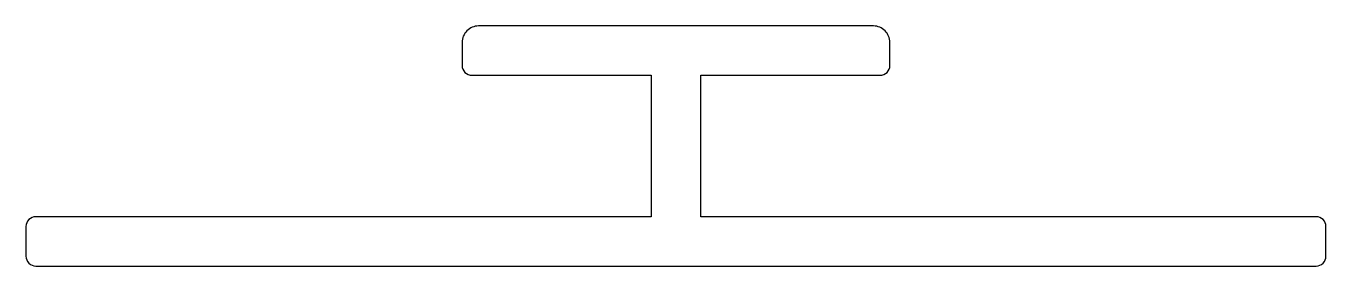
# Model space of a CAD drawing. Extents: x 137.4 to 176.9, y 215.6 to 222.9.
import ezdxf

# ---------------------------------------------------------------- set-up
doc = ezdxf.new("R2010")
doc.units = 0
doc.header["$LTSCALE"] = 15
doc.layers.add('KALIN_CIZGI', color=7, linetype='CONTINUOUS')

msp = doc.modelspace()

# ---------------------------------------------------------------- linework, layer by layer
at = {"layer": 'KALIN_CIZGI', "ltscale": 0.2}
msp.add_lwpolyline([(156.388, 221.398), (156.388, 217.098), (137.688, 217.098, 0.414214), (137.388, 216.798), (137.388, 215.898, 0.414214), (137.688, 215.598), (176.588, 215.598, 0.414214), (176.888, 215.898), (176.888, 216.798, 0.414214), (176.588, 217.098), (157.888, 217.098), (157.888, 221.398), (163.338, 221.398, 0.414214), (163.638, 221.698), (163.638, 222.398, 0.414214), (163.138, 222.898), (151.138, 222.898, 0.414214), (150.638, 222.398), (150.638, 221.698, 0.414214), (150.938, 221.398)], format="xyb", close=True, dxfattribs=at)

doc.saveas('drawing.dxf')
